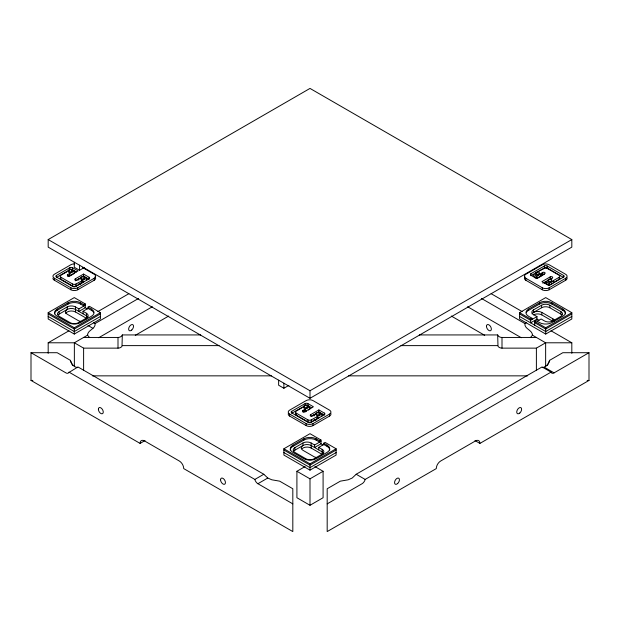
<?xml version="1.0" encoding="UTF-8"?>
<svg xmlns="http://www.w3.org/2000/svg" width="620" height="620" viewBox="0 0 620 620"><rect width="100%" height="100%" fill="white"/><g stroke="black" fill="none" stroke-linecap="round" stroke-linejoin="round"><path stroke-width="0.93" d="M48.182 353.307L48.182 342.79L74.361 342.79L87.521 335.195C87.699 329.817 95.72 329.142 95.116 323.524L138.655 298.39M474.998 440.572L479.911 443.409L589 380.424L589 352.71L562.821 352.71L549.661 360.305C549.025 363.669 545.825 367.365 542.306 367.629M85.924 319.114L86.149 318.354M589 352.71L554.094 372.868A4.627 2.674 -60 0 1 551.257 372.612L551.033 372.116L365.149 479.43L364.924 480.19A4.627 2.674 -60 0 1 362.088 483.716L327.182 503.874M547.421 365.436L549.661 360.305M140.089 443.409A6.169 3.565 60 0 1 144.452 440.89L179.366 461.04A6.169 3.565 60 0 1 183.729 468.604L292.818 531.58L292.818 488.754L279.659 481.159L271.793 479.795L267.778 478.02L263.81 474.254L77.934 366.939L68.743 372.612A4.627 2.674 60 0 1 65.906 372.868L31 352.71L31 380.424L140.089 443.409L145.002 440.572M200.686 334.932L122.326 334.932L122.008 335.56A4.627 3.782 0 0 1 118.001 337.451L83.615 337.451M122.326 334.932L122.008 346.247A4.627 3.782 0 0 1 118.001 348.138L83.615 348.138L74.361 342.79L74.361 366.683M551.033 372.116L542.066 366.939L356.19 474.254L352.222 478.02L348.208 479.795L340.341 481.159L327.182 488.754L327.182 531.58L436.271 468.604A6.169 3.565 -60 0 1 440.634 461.04L475.548 440.89A6.169 3.565 -60 0 1 479.911 443.409M530.387 337.567L532.479 335.195C532.301 329.817 524.28 329.142 524.884 323.524L481.345 298.39M537.997 277.985L542.996 275.086L542.136 274.59A4.131 2.387 0 0 0 541.283 274.211M48.182 239.576L310 88.42L571.818 239.576L571.818 247.132L310 398.296L48.182 247.132L48.182 239.576L310 390.74L571.818 239.576M74.291 271.095L70.858 269.111L56.428 277.45L56.428 275.466L69.828 267.724A1.945 1.124 0 0 1 72.579 267.724L78.073 270.901L69.828 275.66A1.457 0.845 0 0 1 67.766 275.66A1.457 0.845 0 0 1 67.766 274.474L74.291 271.095L74.291 273.079M68.34 276.125L69.828 275.66L69.828 273.676M74.291 262.214L74.291 267.251L79.554 270.281L84.514 267.422M69.634 276.171L74.64 273.281M75.322 280.821L75.322 278.837L83.568 274.071L89.071 277.249L89.071 279.233L83.568 276.055L76.152 280.341M66.394 271.692L66.735 271.893L60.892 275.264A2.426 1.403 0 0 0 60.892 277.249L72.579 283.991A2.426 1.403 0 0 0 76.012 283.991L86.66 278.24L86.66 280.224M60.504 277.535A2.426 1.403 0 0 0 60.892 279.233L72.579 285.975A2.426 1.403 0 0 0 76.012 285.975L82.197 282.805L82.197 280.821M74.291 263.926A4.859 2.806 0 0 0 70.858 264.748L54.366 274.272A4.859 2.806 0 0 0 54.366 278.24L70.858 287.765A4.859 2.806 0 0 0 77.733 287.765L94.225 278.24A4.859 2.806 0 0 0 94.225 274.272L82.677 267.608M52.94 278.24A4.859 2.806 0 0 0 54.366 280.224L70.858 289.749A4.859 2.806 0 0 0 77.733 289.749L94.225 280.224A4.859 2.806 0 0 0 94.992 276.838M93.736 312.643A8.75 5.053 0 0 0 91.473 310.38L88.04 308.396L88.04 307.125L89.412 306.327L100.409 312.681L100.409 318.99L74.291 334.064L48.182 318.99L48.182 312.681L74.291 297.6L85.289 303.947L85.289 307.737L78.895 311.426L78.895 308.907L85.289 305.218M88.04 307.125L91.473 309.109A8.75 5.053 0 0 1 91.473 316.247L80.476 322.594A8.75 5.053 0 0 1 68.107 322.594L57.11 316.247A8.75 5.053 0 0 1 57.11 309.109L68.107 302.762A8.75 5.053 0 0 1 80.476 302.762L83.917 304.746L85.289 303.947M54.552 313.945A8.75 5.053 0 0 1 57.11 310.38L68.107 304.033A8.75 5.053 0 0 1 80.476 304.033L83.917 306.017L83.917 304.746M83.018 313.805L83.018 311.287L86.459 313.271A5.828 3.364 0 0 1 86.459 318.037L78.415 322.679A5.828 3.364 0 0 1 70.169 322.679L59.171 316.332A5.828 3.364 0 0 1 59.171 311.565L67.216 306.923A5.828 3.364 0 0 1 75.462 306.923L78.895 308.907M58.249 314.782A5.828 3.364 0 0 1 59.171 314.084L67.216 309.442A5.828 3.364 0 0 1 75.462 309.442L86.459 315.789A5.828 3.364 0 0 1 87.963 317.3M83.018 311.287L88.614 308.062M97.875 311.581L128.851 293.694M48.182 342.79L68.96 330.793M48.182 312.681L74.291 327.755L100.409 312.681M100.409 313.945L74.291 329.026L48.182 313.945M100.409 316.464L74.291 331.545L48.182 316.464M98.696 337.729L152.357 306.753M135.3 335.319L168.694 316.045M278.628 380.184L278.628 385.221L283.89 388.26L288.912 385.361M309.597 406.953L306.164 404.969L291.726 413.3L291.726 411.316L305.133 403.574A1.945 1.124 0 0 1 307.877 403.574L313.379 406.751L305.133 411.51A1.457 0.845 0 0 1 303.064 411.51A1.457 0.845 0 0 1 303.064 410.324L309.597 406.953L309.597 408.936M530.968 273.699L544.368 265.964A1.945 1.124 0 0 1 547.119 265.964L563.611 275.481L563.611 277.466L547.119 267.949A1.945 1.124 0 0 0 544.368 267.949L530.968 275.683L530.968 273.699A1.945 1.124 0 0 0 530.968 275.288L536.463 278.458L544.716 273.699A1.457 0.845 0 0 0 544.716 272.505A1.457 0.845 0 0 0 542.647 272.505L540.935 273.498L541.275 275.683L540.935 275.481L542.647 274.49A1.457 0.845 0 0 1 544.414 274.358M537.16 278.465L533.37 276.28L533.37 274.296L536.812 276.28L541.275 273.699M303.637 411.975L305.133 411.51L305.133 409.525M304.931 412.021L306.606 411.06M308.272 410.091L309.938 409.13M310.628 416.012L310.628 414.687L318.874 409.929L324.369 413.098L324.369 415.082L318.874 411.913L311.449 416.19M542.787 283.138L552.273 278.062A1.457 0.845 0 0 0 552.273 276.869A1.457 0.845 0 0 0 550.211 276.869L541.965 281.635L547.46 284.805A1.945 1.124 0 0 0 550.211 284.805M544.515 283.534L546.189 282.565M301.692 407.542L302.033 407.743L296.197 411.114A2.426 1.403 0 0 0 296.197 413.098L307.877 419.841A2.426 1.403 0 0 0 311.317 419.841L321.966 414.09L321.966 416.074M537.842 271.715L544.027 268.538A2.426 1.403 0 0 1 547.46 268.538L559.147 275.288A2.426 1.403 0 0 1 559.147 277.272L553.304 280.643L553.644 282.821L553.304 282.627L559.147 279.256A2.426 1.403 0 0 0 559.527 277.558M545.747 283.418L545.747 281.433L549.181 283.418L553.644 280.837M296.197 415.082A2.426 1.403 0 0 1 296.197 413.098L296.197 415.082L307.877 421.825A2.426 1.403 0 0 0 311.317 421.825L317.502 418.655L317.502 416.671M545.399 283.224L549.181 285.401L563.611 277.07A1.945 1.124 0 0 0 563.611 275.481M289.664 414.09L306.164 423.615A4.859 2.806 0 0 0 313.03 423.615L329.522 414.09A4.859 2.806 0 0 0 329.522 410.122L313.03 400.605A4.859 2.806 0 0 0 306.164 400.605L289.664 410.122A4.859 2.806 0 0 0 289.664 414.09L289.664 416.074L306.164 425.599A4.859 2.806 0 0 0 313.03 425.599L329.522 416.074A4.859 2.806 0 0 0 330.786 413.362M525.814 278.264L542.306 287.781A4.859 2.806 0 0 0 549.181 287.781L565.673 278.264A4.859 2.806 0 0 0 565.673 274.296L549.181 264.771A4.859 2.806 0 0 0 542.306 264.771L525.814 274.296A4.859 2.806 0 0 0 525.814 278.264L525.814 280.248L542.306 289.765A4.859 2.806 0 0 0 549.181 289.765L565.673 280.248A4.859 2.806 0 0 0 566.928 277.535M329.739 450.035A8.75 5.053 0 0 0 327.182 446.462L323.741 444.478L323.741 443.207L325.12 442.417L336.11 448.764L336.11 455.072L310 470.146L283.89 455.072L283.89 448.764L310 433.682L320.997 440.037L320.997 443.819L314.603 447.516L314.603 444.989L320.997 441.3M519.591 312.681L545.708 297.6L571.818 312.681L571.818 318.99L545.708 334.064L519.591 318.99L519.591 312.681L530.588 319.029L531.96 318.231L531.96 319.502M323.741 443.207L327.182 445.191A8.75 5.053 0 0 1 327.182 452.337L316.185 458.684A8.75 5.053 0 0 1 303.815 458.684L292.818 452.337A8.75 5.053 0 0 1 292.818 445.191L303.815 438.844A8.75 5.053 0 0 1 316.185 438.844L319.618 440.828L320.997 440.037M531.96 318.231L528.527 316.247A8.75 5.053 0 0 1 528.527 309.109L539.524 302.762A8.75 5.053 0 0 1 551.893 302.762L562.89 309.109A8.75 5.053 0 0 1 562.89 316.247L551.893 322.594A8.75 5.053 0 0 1 539.524 322.594L536.083 320.61L534.711 321.408L534.711 325.198M290.261 450.035A8.75 5.053 0 0 1 292.818 446.462L303.815 440.115A8.75 5.053 0 0 1 316.185 440.115L319.618 442.099L319.618 440.828M526.264 312.643A8.75 5.053 0 0 1 528.527 310.38L539.524 304.033A8.75 5.053 0 0 1 551.893 304.033L562.89 310.38A8.75 5.053 0 0 1 565.448 313.945M318.726 449.895L318.726 447.377L322.16 449.361A5.828 3.364 0 0 1 322.16 454.119L314.123 458.761A5.828 3.364 0 0 1 305.877 458.761L294.88 452.414A5.828 3.364 0 0 1 294.88 447.648L302.924 443.013A5.828 3.364 0 0 1 311.17 443.013L314.603 444.989M530.588 319.029L530.588 322.819L536.982 319.122L536.982 316.603L533.541 314.619A5.828 3.364 0 0 1 533.541 309.861L541.586 305.218A5.828 3.364 0 0 1 549.832 305.218L560.829 311.565A5.828 3.364 0 0 1 560.829 316.332L552.784 320.974A5.828 3.364 0 0 1 544.538 320.974L541.105 318.99L537.106 321.292M293.376 451.678A5.828 3.364 0 0 1 294.88 450.174L302.924 445.532A5.828 3.364 0 0 1 311.17 445.532L322.16 451.879A5.828 3.364 0 0 1 323.671 453.383M561.751 314.782A5.828 3.364 0 0 0 560.829 314.084L549.832 307.737A5.828 3.364 0 0 0 541.586 307.737L533.541 312.379L533.541 309.861M68.967 372.116L254.851 479.43L263.81 474.254M524.884 323.524L526.519 322.586M536.982 316.603L530.588 320.292L519.591 313.945M318.726 447.377L324.322 444.145M254.851 479.43L255.076 480.19A4.627 2.674 60 0 0 257.912 483.716L267.778 478.02M314.906 466.558L323.09 471.278L323.09 497.728L310 505.292L296.91 497.728L296.91 471.278L305.094 466.558M283.89 448.764L310 463.838L336.11 448.764M534.711 321.408L545.708 327.755L571.818 312.681M336.11 450.035L310 465.108L283.89 450.035M571.818 313.945L545.708 329.026L534.711 322.679M336.11 452.554L310 467.627L283.89 452.554M571.818 316.464L545.708 331.545L519.591 316.464M296.91 471.278L310 478.834L323.09 471.278M419.314 334.932L497.674 334.932L497.992 346.247A4.627 3.782 0 0 0 501.999 348.138L536.385 348.138L545.639 342.79L571.818 342.79L571.818 353.307M77.694 367.629C74.175 367.365 70.975 363.669 70.339 360.305L57.18 352.71L31 352.71M497.674 334.932L497.992 335.56A4.627 3.782 0 0 0 501.999 337.451L536.385 337.451M122.326 345.619L219.062 345.619M400.939 345.619L497.674 345.619M92.334 375.852L271.397 375.852M348.603 375.852L527.667 375.852M31 380.424L32.868 380.424M587.132 380.424L589 380.424M532.038 313.89A5.828 3.364 0 0 1 541.787 312.379L552.784 318.726A5.828 3.364 0 0 1 554.489 321.106M533.541 314.898A5.828 3.364 0 0 1 541.787 314.898L552.784 321.245L552.784 318.726M536.688 318.959L539.043 320.315M491.149 293.694L522.125 311.581M551.04 330.793L571.818 342.79M532.479 335.195L545.639 342.79L545.639 366.683M467.643 306.753L521.304 337.729M544.221 367.172L554.094 372.868M451.306 316.045L484.7 335.319M69.828 267.724L69.828 269.708A1.945 1.124 0 0 1 72.579 269.708L76.5 271.978M305.133 403.574L305.133 405.558A1.945 1.124 0 0 1 307.877 405.558L311.806 407.828M83.227 276.257L86.66 278.24M318.533 412.106L321.966 414.09M84.901 307.512L87.35 308.93M320.61 443.602L323.059 445.013M65.704 313.472A5.828 3.364 0 0 1 75.462 311.961L86.459 318.316L86.459 313.271M301.994 448.748A5.828 3.364 0 0 1 311.17 448.051L322.16 454.398L322.16 449.361M93.481 322.586L95.116 323.524M356.19 474.254L365.149 479.43M88.025 325.485L92.954 328.337M257.912 483.716L292.818 503.874M87.521 335.195L89.613 337.567M70.339 360.305L72.579 365.436M565.673 278.264L565.673 280.248M562.89 309.109L562.89 310.38M560.829 311.565L560.829 314.084M559.147 277.272L559.147 279.256M551.893 302.762L551.893 304.033M550.211 276.869L550.211 278.853A1.457 0.845 0 0 1 551.971 278.721M549.832 305.218L549.832 307.737M549.181 283.418L549.181 285.401M549.181 287.781L549.181 289.765M547.119 265.964L547.119 267.949M545.708 327.755L545.708 334.064M544.368 265.964L544.368 267.949M542.647 272.505L542.647 274.49M542.306 287.781L542.306 289.765M541.787 312.379L541.787 314.898M541.586 305.218L541.586 307.737M539.524 302.762L539.524 304.033M536.812 276.28L536.812 278.264M536.385 348.138L536.385 370.117M528.527 309.109L528.527 310.38M501.999 337.451L501.999 348.138M329.522 414.09L329.522 416.074M327.182 445.191L327.182 446.462M318.874 409.929L318.874 411.913M317.153 416.469L317.153 418.454M316.185 438.844L316.185 440.115M314.061 416.012L314.061 414.687L314.41 414.881L312.689 415.873A1.457 0.845 0 0 1 310.628 415.873A1.457 0.845 0 0 1 310.628 414.687M313.03 423.615L313.03 425.599M311.317 419.841L311.317 421.825M311.17 443.013L311.17 448.051M310 390.74L310 398.296M310 463.838L310 470.146M310 478.834L310 505.292M307.877 403.574L307.877 405.558M307.877 419.841L307.877 421.825M306.164 423.615L306.164 425.599M304.784 409.332L304.784 411.316M303.815 438.844L303.815 440.115M303.064 410.324L303.064 412.308M302.924 443.013L302.924 445.532A5.828 3.364 0 0 0 302.924 450.291L313.914 456.638A5.828 3.364 0 0 0 316.533 457.506M294.88 447.648L294.88 450.174M292.818 445.191L292.818 446.462M283.89 383.222L283.89 388.26M118.001 337.451L118.001 348.138M94.225 278.24L94.225 280.224M91.473 309.109L91.473 310.38M83.568 274.071L83.568 276.055M83.615 348.138L83.615 370.117M81.856 280.62L81.856 282.604M80.476 302.762L80.476 304.033M79.554 265.244L79.554 270.281M78.763 280.155L78.763 278.837L79.104 279.031L77.384 280.023A1.457 0.845 0 0 1 75.322 280.023A1.457 0.845 0 0 1 75.322 278.837M77.733 287.765L77.733 289.749M76.012 283.991L76.012 285.975M75.462 306.923L75.462 311.961M74.291 327.755L74.291 334.064M72.579 267.724L72.579 269.708M72.579 283.991L72.579 285.975M70.858 287.765L70.858 289.749M69.486 273.482L69.486 275.466M68.107 302.762L68.107 304.033M67.766 274.474L67.766 276.458M67.216 306.923L67.216 309.442A5.828 3.364 0 0 0 67.216 314.208L78.213 320.555A5.828 3.364 0 0 0 80.825 321.423M60.892 277.249L60.892 279.233M59.171 311.565L59.171 314.084M57.11 309.109L57.11 310.38M54.366 278.24L54.366 280.224M84.398 281.418A4.131 2.387 0 0 1 82.886 282.286M81.894 282.526A4.131 2.387 0 0 1 80.825 282.612M80.825 284.192A4.131 2.387 0 0 1 78.756 283.875M83.917 277.845A1.945 1.124 0 0 1 84.026 279.356A1.945 1.124 0 0 1 81.422 279.558A1.945 1.124 0 0 1 80.856 278.078M89.071 277.249A1.945 1.124 0 0 1 89.071 278.837L75.671 286.572A1.945 1.124 0 0 1 72.92 286.572L56.428 277.047A1.945 1.124 0 0 1 56.428 275.466M71.548 270.7A1.945 1.124 0 0 1 71.656 272.219A1.945 1.124 0 0 1 69.052 272.413A1.945 1.124 0 0 1 68.487 270.932M68.797 270.7A1.945 1.124 0 0 1 69.2 270.522M319.703 417.268A4.131 2.387 0 0 1 318.192 418.143M316.123 420.05A4.131 2.387 0 0 1 314.061 419.725M318.812 413.517A1.945 1.124 0 0 1 319.432 415.129A1.945 1.124 0 0 1 316.595 415.346A1.945 1.124 0 0 1 316.471 413.695M289.664 416.074A4.859 2.806 0 0 1 288.409 413.362M324.369 413.098A1.945 1.124 0 0 1 324.369 414.687L310.969 422.421A1.945 1.124 0 0 1 308.225 422.421L291.726 412.897A1.945 1.124 0 0 1 291.726 411.316M307.156 406.782A1.945 1.124 0 0 1 306.59 408.262A1.945 1.124 0 0 1 303.986 408.068A1.945 1.124 0 0 1 304.102 406.55M552.753 283.224A4.131 2.387 0 0 1 551.242 284.092M548.111 284.332A4.131 2.387 0 0 1 546.259 283.72M536.292 277.962A4.131 2.387 0 0 1 535.223 276.892M535.083 277.861A4.131 2.387 0 0 1 535.223 277.249M539.183 273.335A1.945 1.124 0 0 1 538.61 274.815A1.945 1.124 0 0 1 536.005 274.621A1.945 1.124 0 0 1 536.122 273.102M525.814 280.248A4.859 2.806 0 0 1 525.039 276.861M551.552 280.48A1.945 1.124 0 0 1 550.979 281.961A1.945 1.124 0 0 1 548.375 281.759A1.945 1.124 0 0 1 548.491 280.248M81.166 278.636A1.945 1.124 0 0 0 84.413 278.132A1.945 1.124 0 0 0 82.034 276.76A1.945 1.124 0 0 0 81.166 278.636M68.797 271.498A1.945 1.124 0 0 0 72.044 270.994A1.945 1.124 0 0 0 69.665 269.615A1.945 1.124 0 0 0 68.797 271.498M316.471 414.486A1.945 1.124 0 0 0 319.719 413.982A1.945 1.124 0 0 0 317.339 412.61A1.945 1.124 0 0 0 316.471 414.486M304.102 407.348A1.945 1.124 0 0 0 307.349 406.844A1.945 1.124 0 0 0 304.97 405.472A1.945 1.124 0 0 0 304.102 407.348M536.122 273.901A1.945 1.124 0 0 0 539.377 273.397A1.945 1.124 0 0 0 536.997 272.017A1.945 1.124 0 0 0 536.122 273.901M548.491 281.038A1.945 1.124 0 0 0 551.746 280.535A1.945 1.124 0 0 0 549.366 279.163A1.945 1.124 0 0 0 548.491 281.038M98.379 409.246A3.457 1.992 60 0 0 102.044 413.804A3.457 1.992 60 0 0 102.044 408.921A3.457 1.992 60 0 0 98.379 409.246M220.557 479.787A3.457 1.992 60 0 0 224.223 484.344A3.457 1.992 60 0 0 224.223 479.462A3.457 1.992 60 0 0 220.557 479.787M486.468 326.267A3.457 1.992 60 0 0 490.133 330.824A3.457 1.992 60 0 0 490.133 325.934A3.457 1.992 60 0 0 486.468 326.267M397.629 483.561A3.457 1.992 -60 0 0 398.73 478.206A3.457 1.992 -60 0 0 394.638 481.833A3.457 1.992 -60 0 0 397.629 483.561M519.816 413.013A3.457 1.992 -60 0 0 520.909 407.666A3.457 1.992 -60 0 0 516.824 411.285A3.457 1.992 -60 0 0 519.816 413.013M131.719 330.034A3.457 1.992 -60 0 0 132.82 324.686A3.457 1.992 -60 0 0 128.727 328.305A3.457 1.992 -60 0 0 131.719 330.034"/></g></svg>
